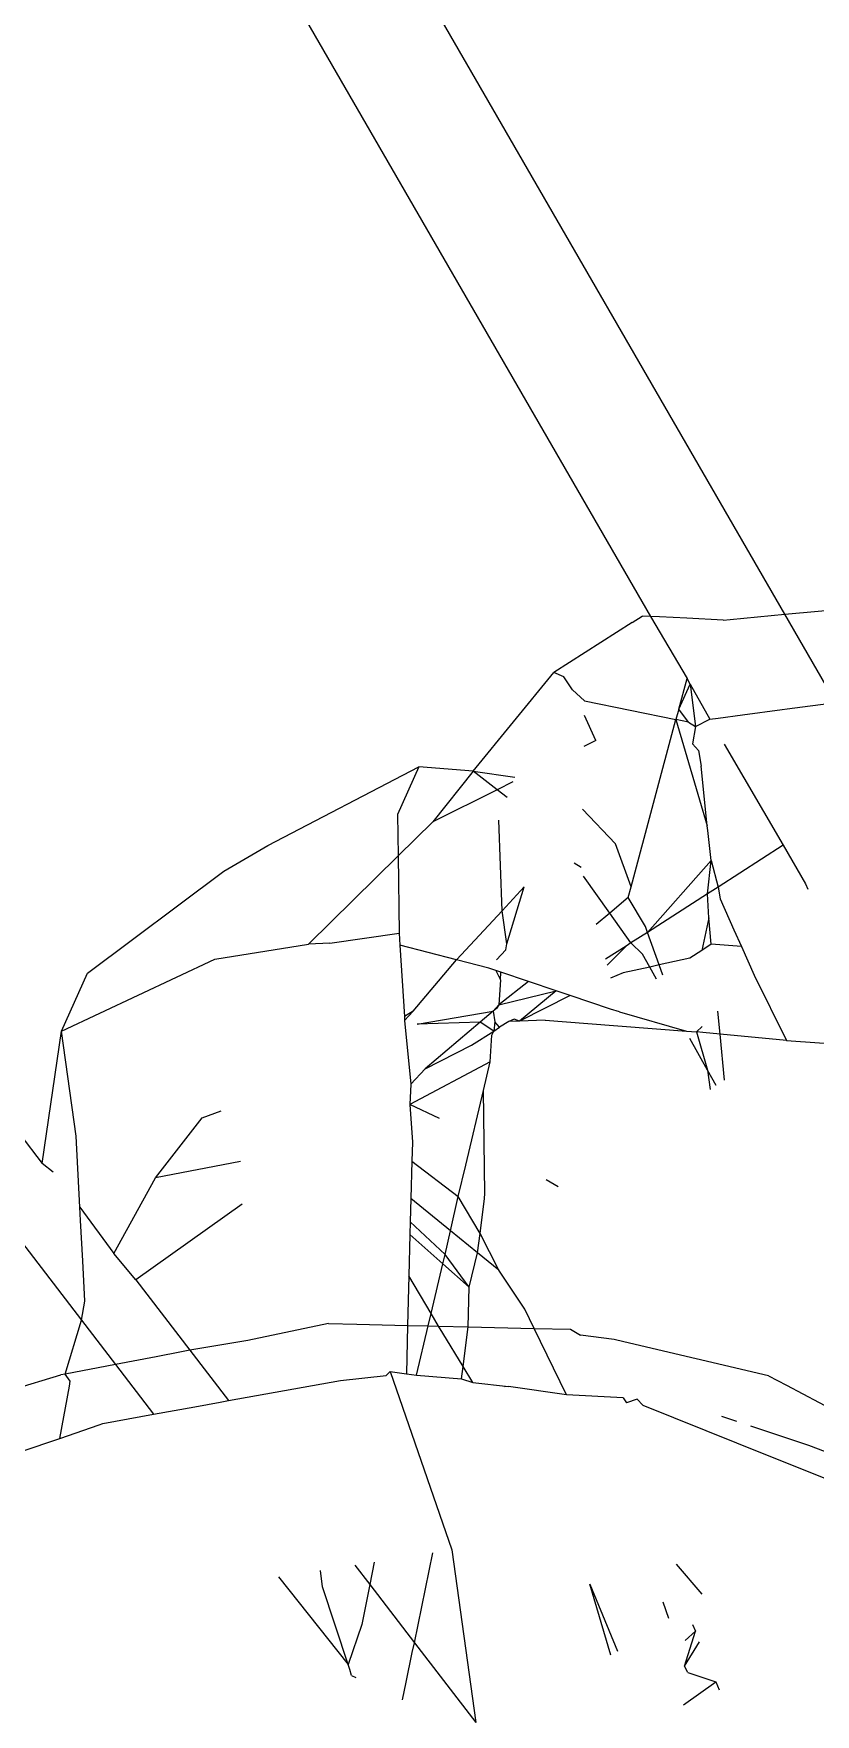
# Model space of a CAD drawing. Header units: inches. Extents: x 3324238 to 135265466, y -1036581 to 20094598.
# Drawn here: x 3354732.6239 to 3354732.8225, y -519084.1146 to -519083.6875 of the extents above; entities that cross this region are included whole.
import ezdxf

# ---------------------------------------------------------------- set-up
doc = ezdxf.new("R2010")
doc.units = ezdxf.units.IN
doc.header["$MEASUREMENT"] = 0
doc.layers.add('FURNITURE', color=32, linetype='Continuous', lineweight=13)

msp = doc.modelspace()

# ---------------------------------------------------------------- linework, layer by layer
for p, q in [((3354732.8148, -519083.83505, 0.00267), (3354731.81866, -519082.1102, 0.00267)), ((3354731.80009, -519082.13776, 0.00267), (3354732.78063, -519083.8356, 0.00267)), ((3354731.31896, -519082.2983, 0.00267), (3354732.63609, -519084.01438, 0.00267)), ((3354731.3569, -519082.31951, 0.00267), (3354732.62614, -519083.97459, 0.00267)), ((3354732.8148, -519083.83505, 0.00267), (3354732.83173, -519083.83349, 0.00267)), ((3354732.77597, -519083.83713, 0.00267), (3354732.75605, -519083.84983, 0.00267)), ((3354732.77597, -519083.83713, 0.00267), (3354732.77856, -519083.8355, 0.00267)), ((3354732.78063, -519083.8356, 0.00267), (3354732.77856, -519083.8355, 0.00267)), ((3354732.78295, -519083.83572, 0.00267), (3354732.78063, -519083.8356, 0.00267)), ((3354732.78063, -519083.8356, 0.00267), (3354732.78993, -519083.85134, 0.00267)), ((3354732.78985, -519083.83605, 0.00267), (3354732.78295, -519083.83572, 0.00267)), ((3354732.7991, -519083.83651, 0.00267), (3354732.78985, -519083.83605, 0.00267)), ((3354732.7991, -519083.83651, 0.00267), (3354732.8009, -519083.83634, 0.00267)), ((3354732.8009, -519083.83634, 0.00267), (3354732.8148, -519083.83505, 0.00267)), ((3354732.82772, -519083.85743, 0.00267), (3354732.8148, -519083.83505, 0.00267)), ((3354732.73563, -519083.87491, 0.00267), (3354732.75605, -519083.84983, 0.00267)), ((3354732.75861, -519083.85092, 0.00267), (3354732.75605, -519083.84983, 0.00267)), ((3354732.76085, -519083.85423, 0.00267), (3354732.75861, -519083.85092, 0.00267)), ((3354732.78784, -519083.85911, 0.00267), (3354732.78993, -519083.85134, 0.00267)), ((3354732.79075, -519083.85276, 0.00267), (3354732.78993, -519083.85134, 0.00267)), ((3354732.76085, -519083.85423, 0.00267), (3354732.76392, -519083.85704, 0.00267)), ((3354732.78784, -519083.85911, 0.00267), (3354732.79075, -519083.85276, 0.00267)), ((3354732.79075, -519083.85276, 0.00267), (3354732.79207, -519083.86352, 0.00267)), ((3354732.79075, -519083.85276, 0.00267), (3354732.7957, -519083.8617, 0.00267)), ((3354732.76392, -519083.85704, 0.00267), (3354732.78711, -519083.86177, 0.00267)), ((3354732.78784, -519083.85911, 0.00267), (3354732.78711, -519083.86177, 0.00267)), ((3354732.7903, -519083.86242, 0.00267), (3354732.78784, -519083.85911, 0.00267)), ((3354732.80402, -519083.86059, 0.00267), (3354732.81412, -519083.85925, 0.00267)), ((3354732.81412, -519083.85925, 0.00267), (3354732.81535, -519083.85908, 0.00267)), ((3354732.81535, -519083.85908, 0.00267), (3354732.82772, -519083.85743, 0.00267)), ((3354732.76675, -519083.86713, 0.00267), (3354732.76384, -519083.86077, 0.00267)), ((3354732.77571, -519083.9043, 0.00267), (3354732.78711, -519083.86177, 0.00267)), ((3354732.78711, -519083.86177, 0.00267), (3354732.79501, -519083.88879, 0.00267)), ((3354732.7903, -519083.86242, 0.00267), (3354732.78711, -519083.86177, 0.00267)), ((3354732.7903, -519083.86242, 0.00267), (3354732.79207, -519083.86352, 0.00267)), ((3354732.79207, -519083.86352, 0.00267), (3354732.79129, -519083.86794, 0.00267)), ((3354732.79207, -519083.86352, 0.00267), (3354732.7957, -519083.8617, 0.00267)), ((3354732.7957, -519083.8617, 0.00267), (3354732.7978, -519083.86142, 0.00267)), ((3354732.7978, -519083.86142, 0.00267), (3354732.80402, -519083.86059, 0.00267)), ((3354732.76675, -519083.86713, 0.00267), (3354732.76368, -519083.86866, 0.00267)), ((3354732.79129, -519083.86794, 0.00267), (3354732.79283, -519083.86969, 0.00267)), ((3354732.79934, -519083.868, 0.00267), (3354732.81439, -519083.89373, 0.00267)), ((3354732.79283, -519083.86969, 0.00267), (3354732.79352, -519083.87367, 0.00267)), ((3354732.68345, -519083.89381, 0.00267), (3354732.72179, -519083.87382, 0.00267)), ((3354732.72179, -519083.87382, 0.00267), (3354732.71641, -519083.88593, 0.00267)), ((3354732.73563, -519083.87491, 0.00267), (3354732.72179, -519083.87382, 0.00267)), ((3354732.73563, -519083.87491, 0.00267), (3354732.72535, -519083.88779, 0.00267)), ((3354732.73563, -519083.87491, 0.00267), (3354732.74615, -519083.87646, 0.00267)), ((3354732.74169, -519083.87964, 0.00267), (3354732.73563, -519083.87491, 0.00267)), ((3354732.79501, -519083.88879, 0.00267), (3354732.79352, -519083.87367, 0.00267)), ((3354732.74169, -519083.87964, 0.00267), (3354732.72535, -519083.88779, 0.00267)), ((3354732.74571, -519083.87763, 0.00267), (3354732.74169, -519083.87964, 0.00267)), ((3354732.74423, -519083.88162, 0.00267), (3354732.74169, -519083.87964, 0.00267)), ((3354732.71641, -519083.88593, 0.00267), (3354732.71654, -519083.89645, 0.00267)), ((3354732.76335, -519083.88453, 0.00267), (3354732.77176, -519083.89337, 0.00267)), ((3354732.72535, -519083.88779, 0.00267), (3354732.71654, -519083.89645, 0.00267)), ((3354732.74294, -519083.91036, 0.00267), (3354732.74211, -519083.88732, 0.00267)), ((3354732.79522, -519083.88996, 0.00267), (3354732.79501, -519083.88879, 0.00267)), ((3354732.79602, -519083.89763, 0.00267), (3354732.79522, -519083.88996, 0.00267)), ((3354732.67228, -519083.90028, 0.00267), (3354732.68345, -519083.89381, 0.00267)), ((3354732.77571, -519083.9043, 0.00267), (3354732.77176, -519083.89337, 0.00267)), ((3354732.81439, -519083.89373, 0.00267), (3354732.7978, -519083.90437, 0.00267)), ((3354732.81439, -519083.89373, 0.00267), (3354732.82004, -519083.90353, 0.00267)), ((3354732.71654, -519083.89645, 0.00267), (3354732.69376, -519083.91882, 0.00267)), ((3354732.71654, -519083.89645, 0.00267), (3354732.71677, -519083.91609, 0.00267)), ((3354732.76305, -519083.89935, 0.00267), (3354732.76125, -519083.89831, 0.00267)), ((3354732.77988, -519083.91587, 0.00267), (3354732.79602, -519083.89763, 0.00267)), ((3354732.79515, -519083.90607, 0.00267), (3354732.79602, -519083.89763, 0.00267)), ((3354732.79602, -519083.89763, 0.00267), (3354732.7978, -519083.90437, 0.00267)), ((3354732.63763, -519083.92624, 0.00267), (3354732.67228, -519083.90028, 0.00267)), ((3354732.77029, -519083.91096, 0.00267), (3354732.76363, -519083.90157, 0.00267)), ((3354732.74294, -519083.91036, 0.00267), (3354732.74859, -519083.90425, 0.00267)), ((3354732.74411, -519083.91874, 0.00267), (3354732.74859, -519083.90425, 0.00267)), ((3354732.77498, -519083.907, 0.00267), (3354732.77029, -519083.91096, 0.00267)), ((3354732.77498, -519083.907, 0.00267), (3354732.77571, -519083.9043, 0.00267)), ((3354732.77936, -519083.91441, 0.00267), (3354732.77498, -519083.907, 0.00267)), ((3354732.79515, -519083.90607, 0.00267), (3354732.77988, -519083.91587, 0.00267)), ((3354732.7978, -519083.90437, 0.00267), (3354732.79515, -519083.90607, 0.00267)), ((3354732.79544, -519083.91216, 0.00267), (3354732.79515, -519083.90607, 0.00267)), ((3354732.7978, -519083.90437, 0.00267), (3354732.79833, -519083.90736, 0.00267)), ((3354732.82004, -519083.90353, 0.00267), (3354732.82061, -519083.90484, 0.00267)), ((3354732.73138, -519083.92285, 0.00267), (3354732.74294, -519083.91036, 0.00267)), ((3354732.74411, -519083.91874, 0.00267), (3354732.74294, -519083.91036, 0.00267)), ((3354732.77029, -519083.91096, 0.00267), (3354732.76687, -519083.91384, 0.00267)), ((3354732.77568, -519083.91856, 0.00267), (3354732.77029, -519083.91096, 0.00267)), ((3354732.79833, -519083.90736, 0.00267), (3354732.80184, -519083.9152, 0.00267)), ((3354732.77988, -519083.91587, 0.00267), (3354732.77568, -519083.91856, 0.00267)), ((3354732.77988, -519083.91587, 0.00267), (3354732.77936, -519083.91441, 0.00267)), ((3354732.78286, -519083.92413, 0.00267), (3354732.77988, -519083.91587, 0.00267)), ((3354732.79544, -519083.91216, 0.00267), (3354732.79365, -519083.92046, 0.00267)), ((3354732.7961, -519083.91888, 0.00267), (3354732.79544, -519083.91216, 0.00267)), ((3354732.80184, -519083.9152, 0.00267), (3354732.80376, -519083.91948, 0.00267)), ((3354732.66997, -519083.9227, 0.00267), (3354732.69376, -519083.91882, 0.00267)), ((3354732.6992, -519083.91857, 0.00267), (3354732.69376, -519083.91882, 0.00267)), ((3354732.6992, -519083.91857, 0.00267), (3354732.71677, -519083.91609, 0.00267)), ((3354732.71677, -519083.91609, 0.00267), (3354732.71696, -519083.91912, 0.00267)), ((3354732.73138, -519083.92285, 0.00267), (3354732.71696, -519083.91912, 0.00267)), ((3354732.71696, -519083.91912, 0.00267), (3354732.71811, -519083.9372, 0.00267)), ((3354732.74389, -519083.92027, 0.00267), (3354732.74411, -519083.91874, 0.00267)), ((3354732.77444, -519083.91935, 0.00267), (3354732.76921, -519083.92271, 0.00267)), ((3354732.76961, -519083.92422, 0.00267), (3354732.77444, -519083.91935, 0.00267)), ((3354732.77568, -519083.91856, 0.00267), (3354732.77444, -519083.91935, 0.00267)), ((3354732.77864, -519083.92141, 0.00267), (3354732.77568, -519083.91856, 0.00267)), ((3354732.7961, -519083.91888, 0.00267), (3354732.79365, -519083.92046, 0.00267)), ((3354732.80376, -519083.91948, 0.00267), (3354732.7961, -519083.91888, 0.00267)), ((3354732.80376, -519083.91948, 0.00267), (3354732.80701, -519083.92673, 0.00267)), ((3354732.63101, -519083.94098, 0.00267), (3354732.66997, -519083.9227, 0.00267)), ((3354732.72039, -519083.93592, 0.00267), (3354732.73138, -519083.92285, 0.00267)), ((3354732.73959, -519083.92497, 0.00267), (3354732.73138, -519083.92285, 0.00267)), ((3354732.74153, -519083.92286, 0.00267), (3354732.74389, -519083.92027, 0.00267)), ((3354732.78046, -519083.92466, 0.00267), (3354732.77864, -519083.92141, 0.00267)), ((3354732.78286, -519083.92413, 0.00267), (3354732.78046, -519083.92466, 0.00267)), ((3354732.79061, -519083.9224, 0.00267), (3354732.78286, -519083.92413, 0.00267)), ((3354732.78382, -519083.92676, 0.00267), (3354732.78286, -519083.92413, 0.00267)), ((3354732.79365, -519083.92046, 0.00267), (3354732.79061, -519083.9224, 0.00267)), ((3354732.63101, -519083.94098, 0.00267), (3354732.63763, -519083.92624, 0.00267)), ((3354732.74135, -519083.92557, 0.00267), (3354732.73959, -519083.92497, 0.00267)), ((3354732.74135, -519083.92557, 0.00267), (3354732.74256, -519083.9279, 0.00267)), ((3354732.7426, -519083.92598, 0.00267), (3354732.74135, -519083.92557, 0.00267)), ((3354732.74256, -519083.9279, 0.00267), (3354732.7421, -519083.93423, 0.00267)), ((3354732.74966, -519083.92835, 0.00267), (3354732.7421, -519083.93423, 0.00267)), ((3354732.74256, -519083.9279, 0.00267), (3354732.7426, -519083.92598, 0.00267)), ((3354732.74966, -519083.92835, 0.00267), (3354732.7426, -519083.92598, 0.00267)), ((3354732.75672, -519083.93072, 0.00267), (3354732.74966, -519083.92835, 0.00267)), ((3354732.77373, -519083.92616, 0.00267), (3354732.77049, -519083.92753, 0.00267)), ((3354732.78046, -519083.92466, 0.00267), (3354732.77373, -519083.92616, 0.00267)), ((3354732.78221, -519083.92779, 0.00267), (3354732.78046, -519083.92466, 0.00267)), ((3354732.80701, -519083.92673, 0.00267), (3354732.81516, -519083.94333, 0.00267)), ((3354732.7421, -519083.93423, 0.00267), (3354732.75672, -519083.93072, 0.00267)), ((3354732.75672, -519083.93072, 0.00267), (3354732.74733, -519083.9384, 0.00267)), ((3354732.76021, -519083.93189, 0.00267), (3354732.74733, -519083.9384, 0.00267)), ((3354732.76021, -519083.93189, 0.00267), (3354732.75672, -519083.93072, 0.00267)), ((3354732.77047, -519083.93533, 0.00267), (3354732.76021, -519083.93189, 0.00267)), ((3354732.72039, -519083.93592, 0.00267), (3354732.71811, -519083.9372, 0.00267)), ((3354732.71811, -519083.9372, 0.00267), (3354732.71818, -519083.93824, 0.00267)), ((3354732.71818, -519083.93824, 0.00267), (3354732.72039, -519083.93592, 0.00267)), ((3354732.72141, -519083.93918, 0.00267), (3354732.7407, -519083.9359, 0.00267)), ((3354732.7407, -519083.9359, 0.00267), (3354732.73738, -519083.9387, 0.00267)), ((3354732.7407, -519083.9359, 0.00267), (3354732.7421, -519083.93423, 0.00267)), ((3354732.7415, -519083.93523, 0.00267), (3354732.7407, -519083.9359, 0.00267)), ((3354732.7407, -519083.9359, 0.00267), (3354732.7411, -519083.93859, 0.00267)), ((3354732.7421, -519083.93423, 0.00267), (3354732.7415, -519083.93523, 0.00267)), ((3354732.77274, -519083.93609, 0.00267), (3354732.77047, -519083.93533, 0.00267)), ((3354732.77274, -519083.93609, 0.00267), (3354732.78981, -519083.94093, 0.00267)), ((3354732.79834, -519083.94174, 0.00267), (3354732.79776, -519083.93584, 0.00267)), ((3354732.62614, -519083.97459, 0.00267), (3354732.63101, -519083.94098, 0.00267)), ((3354732.63474, -519083.9676, 0.00267), (3354732.63101, -519083.94098, 0.00267)), ((3354732.71818, -519083.93824, 0.00267), (3354732.71979, -519083.95441, 0.00267)), ((3354732.73738, -519083.9387, 0.00267), (3354732.72141, -519083.93918, 0.00267)), ((3354732.73738, -519083.9387, 0.00267), (3354732.72339, -519083.9505, 0.00267)), ((3354732.73518, -519083.94454, 0.00267), (3354732.74082, -519083.94092, 0.00267)), ((3354732.74082, -519083.94092, 0.00267), (3354732.73738, -519083.9387, 0.00267)), ((3354732.74032, -519083.94194, 0.00267), (3354732.74082, -519083.94092, 0.00267)), ((3354732.7411, -519083.93859, 0.00267), (3354732.74082, -519083.94092, 0.00267)), ((3354732.74082, -519083.94092, 0.00267), (3354732.74228, -519083.93998, 0.00267)), ((3354732.74228, -519083.93998, 0.00267), (3354732.7411, -519083.93859, 0.00267)), ((3354732.74462, -519083.93848, 0.00267), (3354732.74228, -519083.93998, 0.00267)), ((3354732.74599, -519083.93792, 0.00267), (3354732.74462, -519083.93848, 0.00267)), ((3354732.74733, -519083.9384, 0.00267), (3354732.74462, -519083.93848, 0.00267)), ((3354732.74733, -519083.9384, 0.00267), (3354732.74599, -519083.93792, 0.00267)), ((3354732.7539, -519083.9382, 0.00267), (3354732.74733, -519083.9384, 0.00267)), ((3354732.7539, -519083.9382, 0.00267), (3354732.76471, -519083.93902, 0.00267)), ((3354732.76471, -519083.93902, 0.00267), (3354732.78981, -519083.94093, 0.00267)), ((3354732.78981, -519083.94093, 0.00267), (3354732.79235, -519083.94117, 0.00267)), ((3354732.79373, -519083.93981, 0.00267), (3354732.79235, -519083.94117, 0.00267)), ((3354732.79235, -519083.94117, 0.00267), (3354732.79516, -519083.95088, 0.00267)), ((3354732.79393, -519083.94132, 0.00267), (3354732.79235, -519083.94117, 0.00267)), ((3354732.79834, -519083.94174, 0.00267), (3354732.79393, -519083.94132, 0.00267)), ((3354732.72339, -519083.9505, 0.00267), (3354732.73518, -519083.94454, 0.00267)), ((3354732.73989, -519083.94877, 0.00267), (3354732.74032, -519083.94194, 0.00267)), ((3354732.79516, -519083.95088, 0.00267), (3354732.79065, -519083.94284, 0.00267)), ((3354732.79948, -519083.95338, 0.00267), (3354732.79834, -519083.94174, 0.00267)), ((3354732.81516, -519083.94333, 0.00267), (3354732.79834, -519083.94174, 0.00267)), ((3354732.81516, -519083.94333, 0.00267), (3354732.83082, -519083.94446, 0.00267)), ((3354732.73989, -519083.94877, 0.00267), (3354732.71954, -519083.95961, 0.00267)), ((3354732.73819, -519083.95603, 0.00267), (3354732.73989, -519083.94877, 0.00267)), ((3354732.72339, -519083.9505, 0.00267), (3354732.71979, -519083.95441, 0.00267)), ((3354732.79516, -519083.95088, 0.00267), (3354732.79579, -519083.95575, 0.00267)), ((3354732.79734, -519083.95476, 0.00267), (3354732.79516, -519083.95088, 0.00267)), ((3354732.71979, -519083.95441, 0.00267), (3354732.71954, -519083.95961, 0.00267)), ((3354732.73374, -519083.97505, 0.00267), (3354732.73819, -519083.95603, 0.00267)), ((3354732.73859, -519083.98222, 0.00267), (3354732.73819, -519083.95603, 0.00267)), ((3354732.66678, -519083.96301, 0.00267), (3354732.67161, -519083.96119, 0.00267)), ((3354732.72708, -519083.96316, 0.00267), (3354732.71954, -519083.95961, 0.00267)), ((3354732.71954, -519083.95961, 0.00267), (3354732.72015, -519083.96916, 0.00267)), ((3354732.65488, -519083.97824, 0.00267), (3354732.66678, -519083.96301, 0.00267)), ((3354732.63569, -519083.98564, 0.00267), (3354732.63474, -519083.9676, 0.00267)), ((3354732.72015, -519083.96916, 0.00267), (3354732.72002, -519083.97399, 0.00267)), ((3354732.62893, -519083.97683, 0.00267), (3354732.62614, -519083.97459, 0.00267)), ((3354732.67647, -519083.9741, 0.00267), (3354732.65488, -519083.97824, 0.00267)), ((3354732.72002, -519083.97399, 0.00267), (3354732.71978, -519083.98344, 0.00267)), ((3354732.72002, -519083.97399, 0.00267), (3354732.73179, -519083.98296, 0.00267)), ((3354732.73179, -519083.98296, 0.00267), (3354732.73374, -519083.97505, 0.00267)), ((3354732.64429, -519083.99743, 0.00267), (3354732.65488, -519083.97824, 0.00267)), ((3354732.75719, -519083.98051, 0.00267), (3354732.75417, -519083.97876, 0.00267)), ((3354732.71978, -519083.98344, 0.00267), (3354732.71962, -519083.98939, 0.00267)), ((3354732.72985, -519083.9917, 0.00267), (3354732.71978, -519083.98344, 0.00267)), ((3354732.72985, -519083.9917, 0.00267), (3354732.73179, -519083.98296, 0.00267)), ((3354732.73736, -519083.99237, 0.00267), (3354732.73179, -519083.98296, 0.00267)), ((3354732.73736, -519083.99237, 0.00267), (3354732.73849, -519083.98348, 0.00267)), ((3354732.73849, -519083.98348, 0.00267), (3354732.73859, -519083.98222, 0.00267)), ((3354732.63569, -519083.98564, 0.00267), (3354732.64429, -519083.99743, 0.00267)), ((3354732.63588, -519083.9891, 0.00267), (3354732.63569, -519083.98564, 0.00267)), ((3354732.67693, -519083.9849, 0.00267), (3354732.64989, -519084.00414, 0.00267)), ((3354732.63642, -519083.99933, 0.00267), (3354732.63588, -519083.9891, 0.00267)), ((3354732.71954, -519083.99262, 0.00267), (3354732.71926, -519084.00315, 0.00267)), ((3354732.71962, -519083.98939, 0.00267), (3354732.71954, -519083.99262, 0.00267)), ((3354732.71954, -519083.99262, 0.00267), (3354732.72789, -519084.00005, 0.00267)), ((3354732.72844, -519083.99775, 0.00267), (3354732.71962, -519083.98939, 0.00267)), ((3354732.72844, -519083.99775, 0.00267), (3354732.72985, -519083.9917, 0.00267)), ((3354732.73673, -519083.99732, 0.00267), (3354732.72985, -519083.9917, 0.00267)), ((3354732.73673, -519083.99732, 0.00267), (3354732.73736, -519083.99237, 0.00267)), ((3354732.74208, -519084.00171, 0.00267), (3354732.73736, -519083.99237, 0.00267)), ((3354732.63696, -519084.0096, 0.00267), (3354732.63642, -519083.99933, 0.00267)), ((3354732.64989, -519084.00414, 0.00267), (3354732.64429, -519083.99743, 0.00267)), ((3354732.72489, -519084.01268, 0.00267), (3354732.72789, -519084.00005, 0.00267)), ((3354732.72789, -519084.00005, 0.00267), (3354732.72844, -519083.99775, 0.00267)), ((3354732.72789, -519084.00005, 0.00267), (3354732.73458, -519084.00599, 0.00267)), ((3354732.73458, -519084.00599, 0.00267), (3354732.72844, -519083.99775, 0.00267)), ((3354732.73458, -519084.00599, 0.00267), (3354732.73673, -519083.99732, 0.00267)), ((3354732.74208, -519084.00171, 0.00267), (3354732.73673, -519083.99732, 0.00267)), ((3354732.64989, -519084.00414, 0.00267), (3354732.66362, -519084.02203, 0.00267)), ((3354732.71926, -519084.00315, 0.00267), (3354732.71894, -519084.01574, 0.00267)), ((3354732.72489, -519084.01268, 0.00267), (3354732.71926, -519084.00315, 0.00267)), ((3354732.74876, -519084.01164, 0.00267), (3354732.74208, -519084.00171, 0.00267)), ((3354732.63609, -519084.01438, 0.00267), (3354732.63696, -519084.0096, 0.00267)), ((3354732.73433, -519084.01609, 0.00267), (3354732.73458, -519084.00599, 0.00267)), ((3354732.72413, -519084.01586, 0.00267), (3354732.72489, -519084.01268, 0.00267)), ((3354732.72681, -519084.01592, 0.00267), (3354732.72489, -519084.01268, 0.00267)), ((3354732.75111, -519084.01648, 0.00267), (3354732.74876, -519084.01164, 0.00267)), ((3354732.63191, -519084.02812, 0.00267), (3354732.63609, -519084.01438, 0.00267)), ((3354732.63609, -519084.01438, 0.00267), (3354732.64474, -519084.02566, 0.00267)), ((3354732.69882, -519084.01528, 0.00267), (3354732.67838, -519084.01956, 0.00267)), ((3354732.69882, -519084.01528, 0.00267), (3354732.70604, -519084.01544, 0.00267)), ((3354732.70604, -519084.01544, 0.00267), (3354732.71894, -519084.01574, 0.00267)), ((3354732.71894, -519084.01574, 0.00267), (3354732.71862, -519084.02799, 0.00267)), ((3354732.71894, -519084.01574, 0.00267), (3354732.72413, -519084.01586, 0.00267)), ((3354732.72117, -519084.02833, 0.00267), (3354732.72413, -519084.01586, 0.00267)), ((3354732.72413, -519084.01586, 0.00267), (3354732.72681, -519084.01592, 0.00267)), ((3354732.72787, -519084.01773, 0.00267), (3354732.72681, -519084.01592, 0.00267)), ((3354732.72681, -519084.01592, 0.00267), (3354732.73433, -519084.01609, 0.00267)), ((3354732.73304, -519084.02618, 0.00267), (3354732.72787, -519084.01773, 0.00267)), ((3354732.73304, -519084.02618, 0.00267), (3354732.73433, -519084.01609, 0.00267)), ((3354732.73433, -519084.01609, 0.00267), (3354732.75111, -519084.01648, 0.00267)), ((3354732.75933, -519084.0334, 0.00267), (3354732.75111, -519084.01648, 0.00267)), ((3354732.75111, -519084.01648, 0.00267), (3354732.76032, -519084.01669, 0.00267)), ((3354732.76032, -519084.01669, 0.00267), (3354732.76289, -519084.01817, 0.00267)), ((3354732.77139, -519084.01929, 0.00267), (3354732.76289, -519084.01817, 0.00267)), ((3354732.66147, -519084.02245, 0.00267), (3354732.65509, -519084.02367, 0.00267)), ((3354732.66362, -519084.02203, 0.00267), (3354732.66147, -519084.02245, 0.00267)), ((3354732.67838, -519084.01956, 0.00267), (3354732.66362, -519084.02203, 0.00267)), ((3354732.66362, -519084.02203, 0.00267), (3354732.67345, -519084.03483, 0.00267)), ((3354732.7739, -519084.01988, 0.00267), (3354732.77139, -519084.01929, 0.00267)), ((3354732.81059, -519084.0285, 0.00267), (3354732.7739, -519084.01988, 0.00267)), ((3354732.64474, -519084.02566, 0.00267), (3354732.63191, -519084.02812, 0.00267)), ((3354732.65509, -519084.02367, 0.00267), (3354732.64474, -519084.02566, 0.00267)), ((3354732.64474, -519084.02566, 0.00267), (3354732.65442, -519084.03826, 0.00267)), ((3354732.73264, -519084.02933, 0.00267), (3354732.73304, -519084.02618, 0.00267)), ((3354732.73552, -519084.03024, 0.00267), (3354732.73304, -519084.02618, 0.00267)), ((3354732.61859, -519084.032, 0.00267), (3354732.63087, -519084.02832, 0.00267)), ((3354732.63059, -519084.04442, 0.00267), (3354732.63301, -519084.0312, 0.00267)), ((3354732.63191, -519084.02812, 0.00267), (3354732.63087, -519084.02832, 0.00267)), ((3354732.63325, -519084.02988, 0.00267), (3354732.63191, -519084.02812, 0.00267)), ((3354732.63301, -519084.0312, 0.00267), (3354732.63325, -519084.02988, 0.00267)), ((3354732.67345, -519084.03483, 0.00267), (3354732.70187, -519084.02971, 0.00267)), ((3354732.70187, -519084.02971, 0.00267), (3354732.71353, -519084.02843, 0.00267)), ((3354732.71353, -519084.02843, 0.00267), (3354732.71448, -519084.02744, 0.00267)), ((3354732.71448, -519084.02744, 0.00267), (3354732.73019, -519084.07278, 0.00267)), ((3354732.71448, -519084.02744, 0.00267), (3354732.71862, -519084.02799, 0.00267)), ((3354732.71862, -519084.02799, 0.00267), (3354732.72117, -519084.02833, 0.00267)), ((3354732.72117, -519084.02833, 0.00267), (3354732.73264, -519084.02933, 0.00267)), ((3354732.73264, -519084.02933, 0.00267), (3354732.73552, -519084.03024, 0.00267)), ((3354732.73552, -519084.03024, 0.00267), (3354732.74454, -519084.03125, 0.00267)), ((3354732.81059, -519084.0285, 0.00267), (3354732.81516, -519084.03092, 0.00267)), ((3354732.81516, -519084.03092, 0.00267), (3354732.84313, -519084.04572, 0.00267)), ((3354732.66485, -519084.03638, 0.00267), (3354732.67128, -519084.03522, 0.00267)), ((3354732.67128, -519084.03522, 0.00267), (3354732.67345, -519084.03483, 0.00267)), ((3354732.74454, -519084.03125, 0.00267), (3354732.74354, -519084.0313, 0.00267)), ((3354732.75933, -519084.0334, 0.00267), (3354732.74454, -519084.03125, 0.00267)), ((3354732.77366, -519084.03412, 0.00267), (3354732.75933, -519084.0334, 0.00267)), ((3354732.77366, -519084.03412, 0.00267), (3354732.77455, -519084.03543, 0.00267)), ((3354732.77728, -519084.03447, 0.00267), (3354732.77455, -519084.03543, 0.00267)), ((3354732.77728, -519084.03447, 0.00267), (3354732.77871, -519084.03598, 0.00267)), ((3354732.6415, -519084.04068, 0.00267), (3354732.65442, -519084.03826, 0.00267)), ((3354732.65442, -519084.03826, 0.00267), (3354732.66485, -519084.03638, 0.00267)), ((3354732.77871, -519084.03598, 0.00267), (3354732.80251, -519084.04553, 0.00267)), ((3354732.80256, -519084.04013, 0.00267), (3354732.79874, -519084.03885, 0.00267)), ((3354732.63059, -519084.04442, 0.00267), (3354732.64054, -519084.04101, 0.00267)), ((3354732.64054, -519084.04101, 0.00267), (3354732.6415, -519084.04068, 0.00267)), ((3354732.82089, -519084.04623, 0.00267), (3354732.80615, -519084.04132, 0.00267)), ((3354732.61548, -519084.04958, 0.00267), (3354732.62512, -519084.04629, 0.00267)), ((3354732.62512, -519084.04629, 0.00267), (3354732.6263, -519084.04589, 0.00267)), ((3354732.6263, -519084.04589, 0.00267), (3354732.63059, -519084.04442, 0.00267)), ((3354732.80251, -519084.04553, 0.00267), (3354732.8281, -519084.05579, 0.00267)), ((3354732.83759, -519084.05261, 0.00267), (3354732.82089, -519084.04623, 0.00267)), ((3354732.72065, -519084.09634, 0.00267), (3354732.72534, -519084.07354, 0.00267)), ((3354732.73019, -519084.07278, 0.00267), (3354732.73625, -519084.11666, 0.00267)), ((3354732.69735, -519084.08211, 0.00267), (3354732.69678, -519084.07798, 0.00267)), ((3354732.70552, -519084.07662, 0.00267), (3354732.70932, -519084.08157, 0.00267)), ((3354732.71046, -519084.07585, 0.00267), (3354732.70932, -519084.08157, 0.00267)), ((3354732.79381, -519084.08398, 0.00267), (3354732.78727, -519084.07638, 0.00267)), ((3354732.68616, -519084.07962, 0.00267), (3354732.70381, -519084.10187, 0.00267)), ((3354732.70381, -519084.10187, 0.00267), (3354732.69735, -519084.08211, 0.00267)), ((3354732.70932, -519084.08157, 0.00267), (3354732.70881, -519084.08413, 0.00267)), ((3354732.70932, -519084.08157, 0.00267), (3354732.72065, -519084.09634, 0.00267)), ((3354732.76526, -519084.08143, 0.00267), (3354732.77229, -519084.09846, 0.00267)), ((3354732.77058, -519084.09954, 0.00267), (3354732.76526, -519084.08143, 0.00267)), ((3354732.70881, -519084.08413, 0.00267), (3354732.7073, -519084.09169, 0.00267)), ((3354732.78531, -519084.09018, 0.00267), (3354732.78384, -519084.08601, 0.00267)), ((3354732.7073, -519084.09169, 0.00267), (3354732.70381, -519084.10187, 0.00267)), ((3354732.78927, -519084.10232, 0.00267), (3354732.79204, -519084.09342, 0.00267)), ((3354732.79204, -519084.09342, 0.00267), (3354732.78942, -519084.09577, 0.00267)), ((3354732.79133, -519084.09168, 0.00267), (3354732.79204, -519084.09342, 0.00267)), ((3354732.71858, -519084.10639, 0.00267), (3354732.72013, -519084.09887, 0.00267)), ((3354732.72013, -519084.09887, 0.00267), (3354732.72065, -519084.09634, 0.00267)), ((3354732.72065, -519084.09634, 0.00267), (3354732.73625, -519084.11666, 0.00267)), ((3354732.78927, -519084.10232, 0.00267), (3354732.79312, -519084.09609, 0.00267)), ((3354732.70424, -519084.10318, 0.00267), (3354732.70381, -519084.10187, 0.00267)), ((3354732.70472, -519084.10466, 0.00267), (3354732.70424, -519084.10318, 0.00267)), ((3354732.79015, -519084.10388, 0.00267), (3354732.78927, -519084.10232, 0.00267)), ((3354732.70472, -519084.10466, 0.00267), (3354732.70575, -519084.10515, 0.00267)), ((3354732.71766, -519084.11086, 0.00267), (3354732.71858, -519084.10639, 0.00267)), ((3354732.78905, -519084.1121, 0.00267), (3354732.79726, -519084.10627, 0.00267)), ((3354732.79015, -519084.10388, 0.00267), (3354732.79726, -519084.10627, 0.00267)), ((3354732.79726, -519084.10627, 0.00267), (3354732.7981, -519084.10833, 0.00267))]:
    msp.add_line(p, q)
at = {"layer": 'FURNITURE', "lineweight": 30}
msp.add_arc((3354732.75313, -519086.61744, 0.00267), 12.0161, 2.966283, 177.033717, dxfattribs=at)

doc.saveas('drawing.dxf')
